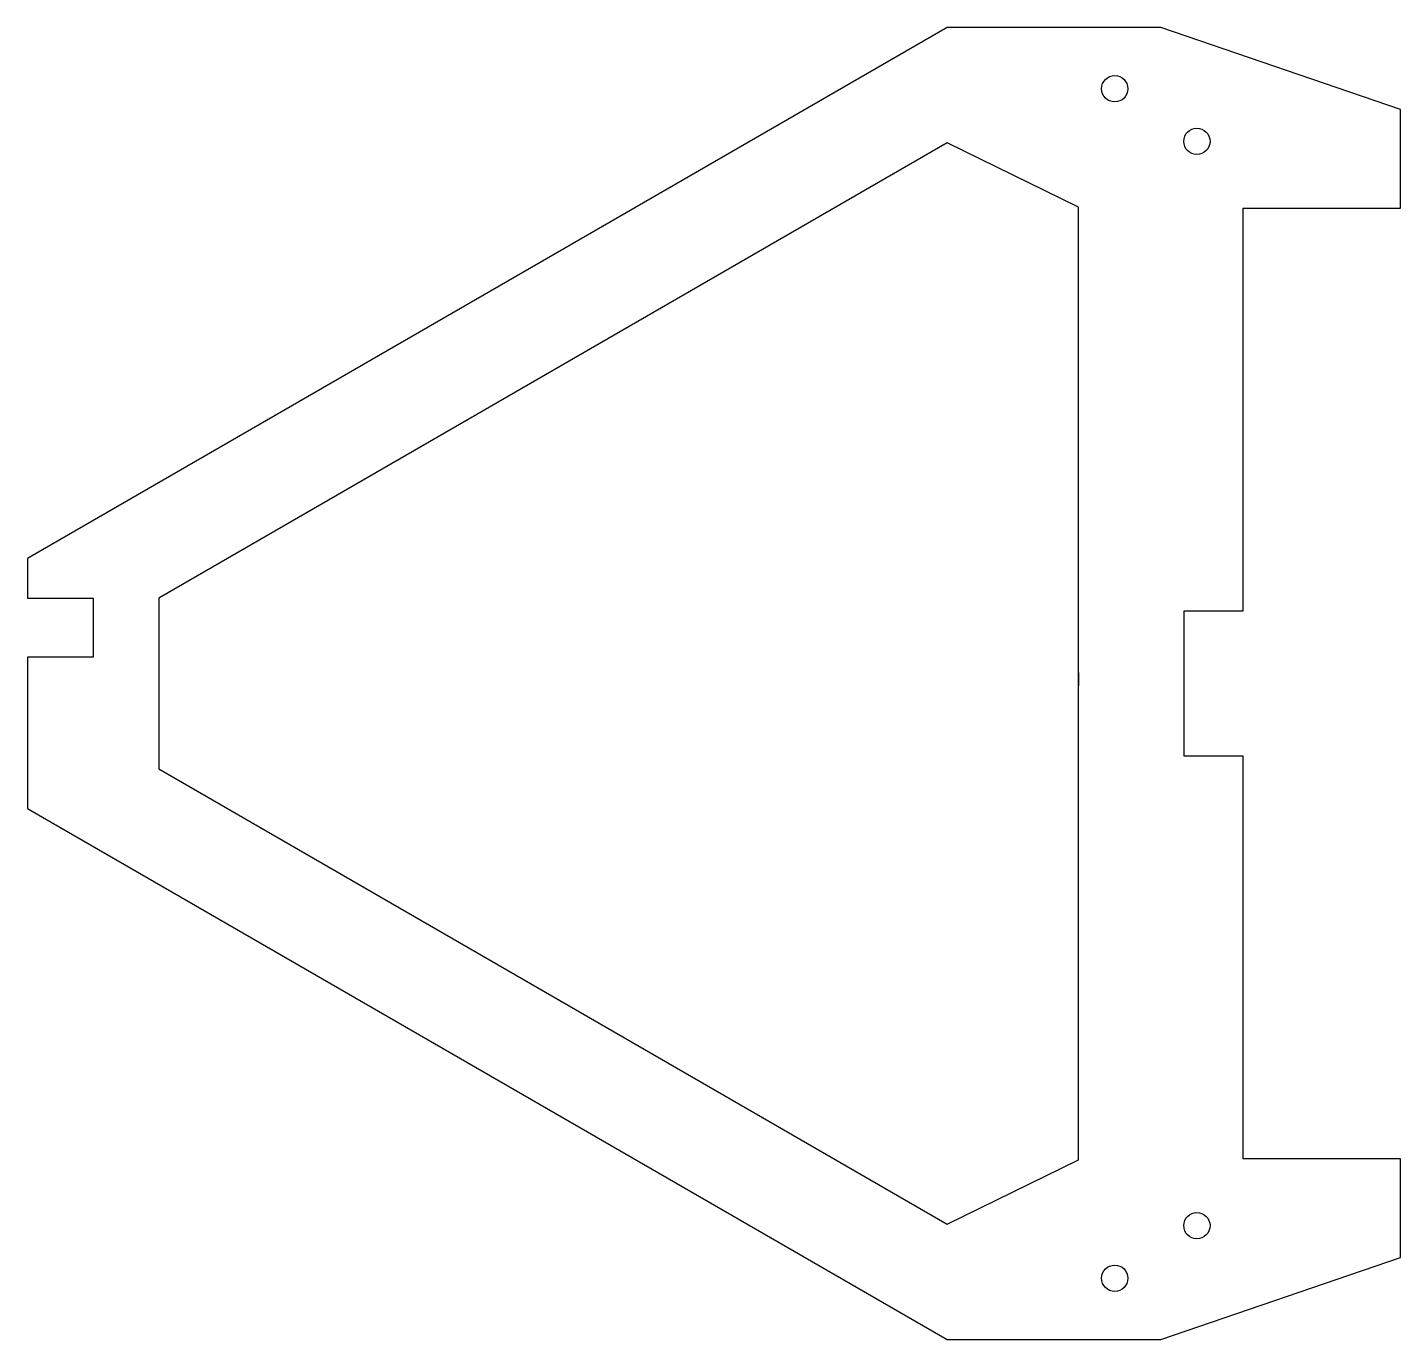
# Model space of a CAD drawing. Extents: x -146 to 272, y -200 to 200.
import ezdxf

# ---------------------------------------------------------------- set-up
doc = ezdxf.new("R2010")
doc.units = 0
doc.layers.get('0').update_dxf_attribs({"linetype": 'continuous'})

# ---------------------------------------------------------------- blocks, each defined once
blk = doc.blocks.new('POCKET006024_PROJ')
at = {"color": 0}
for p, q in [((134, 199.66), (-146, 38)), ((199, 199.66), (134, 199.66)), ((272, 174.66), (199, 199.66)), ((272, 144.66), (272, 174.66)), ((134, 164.56), (-106, 26)), ((174, 145), (134, 164.56)), ((174, -145), (174, 145)), ((224, 144.66), (272, 144.66)), ((224, 144.66), (224, 22)), ((-146, 38), (-146, 26)), ((-146, 26), (-126, 26)), ((-126, 26), (-126, 8)), ((-106, 26), (-106, -26)), ((206, 22), (206, -22)), ((224, 22), (206, 22)), ((-126, 8), (-146, 8)), ((-146, 8), (-146, -38)), ((206, -22), (224, -22)), ((224, -22), (224, -144.66)), ((-106, -26), (134, -164.56)), ((-146, -38), (134, -199.66)), ((134, -164.56), (174, -145)), ((272, -144.66), (224, -144.66)), ((272, -174.66), (272, -144.66)), ((199, -199.66), (272, -174.66)), ((134, -199.66), (199, -199.66))]:
    blk.add_line(p, q, dxfattribs=at)
for points in [[(-126, 20.38), (-126, 16.29)], [(174, 3.38), (174, 2.68), (174, -0.71)]]:
    blk.add_lwpolyline(points, dxfattribs=at)
for centre in [(185, 181), (210, 165), (210, -165), (185, -181)]:
    blk.add_circle(centre, 4, dxfattribs=at)

msp = doc.modelspace()

# ---------------------------------------------------------------- block references
msp.add_blockref('POCKET006024_PROJ', (0, 0))

doc.saveas('drawing.dxf')
